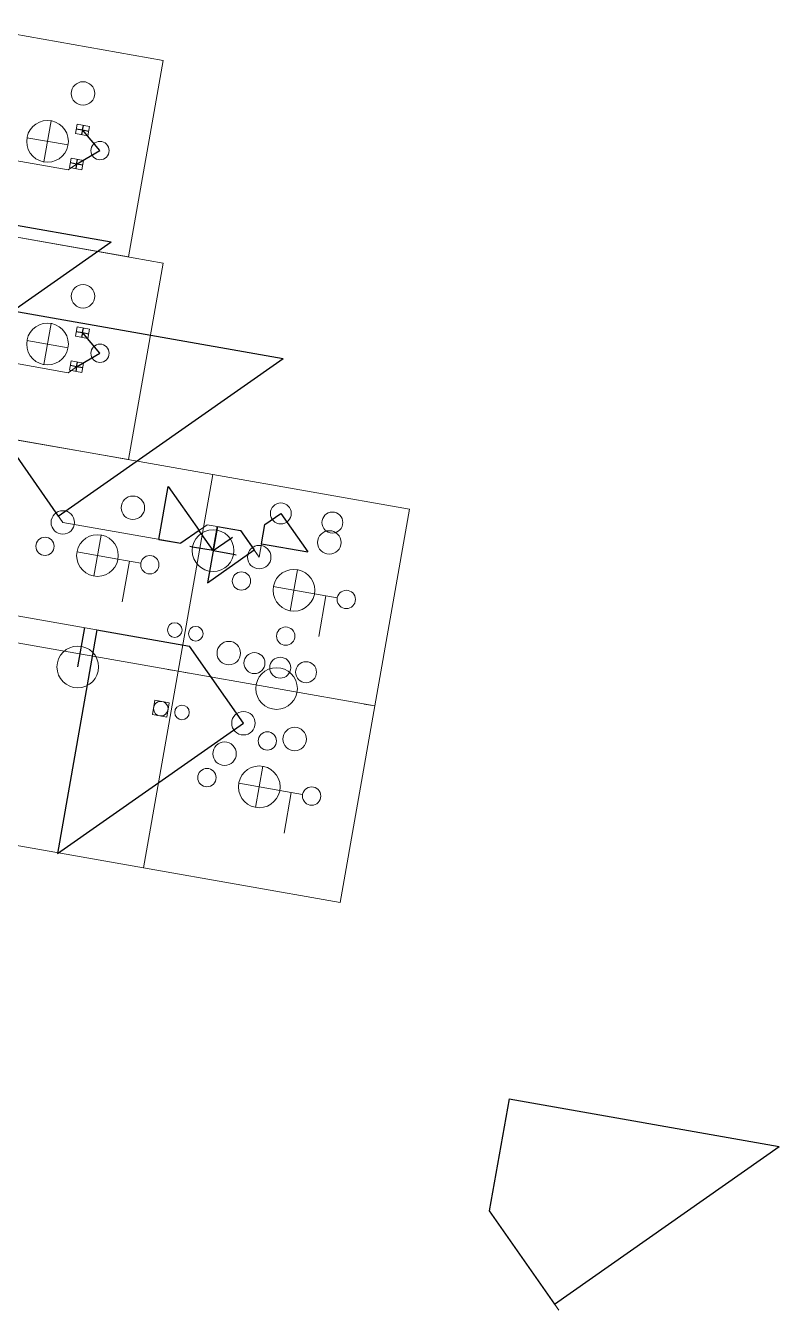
# Model space of a CAD drawing. Header units: millimetres. Extents: x -24 to 171, y -122 to 11.
# Drawn here: x 98.6 to 170.5, y -121.8 to 0.7 of the extents above; entities that cross this region are included whole.
import ezdxf

# ---------------------------------------------------------------- set-up
doc = ezdxf.new("R2010")
doc.units = ezdxf.units.MM
for name, color, linetype, lineweight, true_color in [('coponent footprints', 7, 'Continuous', 5, 0x000000), ('traces back 0.2mm', 94, 'Continuous', 20, 0x008000), ('traces front 0.2mm', 14, 'Continuous', 20, 0x800000)]:
    doc.layers.add(name, color=color, linetype=linetype, lineweight=lineweight, true_color=true_color)
doc.layers.add('helplines', color=4, linetype='Continuous', true_color=0x00ffff)
doc.layers.add('helplines curves', color=3, linetype='Continuous', true_color=0x00ff00)

msp = doc.modelspace()

# ---------------------------------------------------------------- linework, layer by layer
at = {"layer": 'coponent footprints'}
for p, q in [((92.93, 0.74), (111.69, -2.57)), ((108.38, -21.33), (111.69, -2.57)), ((101, -8.33), (100.31, -12.26)), ((103.32, -9.55), (103.48, -8.66)), ((104.51, -9.76), (103.32, -9.55)), ((104.66, -8.87), (103.48, -8.66)), ((104.51, -9.76), (104.66, -8.87)), ((98.69, -9.95), (102.62, -10.64)), ((102.75, -12.8), (102.91, -11.91)), ((102.91, -11.91), (104.09, -12.12)), ((103.93, -13.01), (104.09, -12.12)), ((102.75, -12.8), (103.93, -13.01)), ((89.62, -18.02), (108.38, -21.33)), ((92.93, -18.6), (111.69, -21.91)), ((108.38, -40.67), (111.69, -21.91)), ((101, -27.68), (100.31, -31.6)), ((103.32, -28.89), (103.48, -28)), ((104.66, -28.21), (103.48, -28)), ((98.69, -29.29), (102.62, -29.99)), ((104.51, -29.1), (103.32, -28.89)), ((104.51, -29.1), (104.66, -28.21)), ((102.75, -32.14), (102.91, -31.25)), ((102.91, -31.25), (104.09, -31.46)), ((103.93, -32.35), (104.09, -31.46)), ((102.75, -32.14), (103.93, -32.35)), ((89.62, -37.37), (108.38, -40.67)), ((97.69, -38.79), (116.45, -42.1)), ((113.14, -60.86), (116.45, -42.1)), ((116.45, -42.1), (135.21, -45.4)), ((128.59, -82.93), (135.21, -45.4)), ((105.76, -47.86), (105.07, -51.79)), ((103.45, -49.48), (107.38, -50.17)), ((109.56, -50.55), (107.38, -50.17)), ((108.47, -50.36), (107.79, -54.23)), ((124.52, -51.17), (123.83, -55.09)), ((122.21, -52.78), (126.14, -53.48)), ((128.32, -53.86), (126.14, -53.48)), ((127.23, -53.67), (126.55, -57.54)), ((94.38, -57.55), (113.14, -60.86)), ((109.83, -79.62), (113.14, -60.86)), ((112.13, -60.68), (113.14, -60.86)), ((112.13, -60.68), (113.14, -60.86)), ((113.14, -60.86), (131.9, -64.16)), ((113.14, -60.86), (114.15, -61.03)), ((113.14, -60.86), (114.15, -61.03)), ((110.66, -65), (110.91, -63.62)), ((112.28, -63.86), (110.91, -63.62)), ((112.04, -65.24), (112.28, -63.86)), ((130.89, -63.99), (131.9, -64.16)), ((112.04, -65.24), (110.66, -65)), ((121.21, -69.93), (120.52, -73.85)), ((67.62, -72.17), (109.83, -79.62)), ((118.91, -71.55), (122.83, -72.24)), ((125.01, -72.62), (122.83, -72.24)), ((123.92, -72.43), (123.24, -76.3)), ((109.83, -79.62), (128.59, -82.93))]:
    msp.add_line(p, q, dxfattribs=at)
for centre, radius in [((104.04, -5.73), 1.12), ((100.65, -10.3), 1.99), ((105.66, -11.18), 0.875), ((104.04, -25.08), 1.12), ((100.65, -29.64), 1.99), ((105.66, -30.52), 0.875), ((108.8, -45.26), 1.12), ((122.93, -45.8), 1), ((102.11, -46.66), 1.12), ((127.85, -46.67), 1), ((116.46, -49.35), 1.99), ((127.56, -48.57), 1.12), ((100.41, -48.94), 0.875), ((105.42, -49.82), 1.99), ((120.87, -49.97), 1.12), ((110.42, -50.7), 0.875), ((119.17, -52.25), 0.875), ((124.18, -53.13), 1.99), ((129.18, -54.01), 0.875), ((112.8, -56.93), 0.698), ((114.81, -57.28), 0.698), ((123.4, -57.51), 0.875), ((103.54, -60.45), 1.99), ((117.96, -59.13), 1.12), ((120.41, -60.08), 1), ((122.87, -60.52), 1), ((125.34, -60.95), 1), ((122.52, -62.51), 1.99), ((111.47, -64.43), 0.698), ((113.49, -64.79), 0.698), ((119.36, -65.82), 1.12), ((121.64, -67.51), 0.875), ((124.25, -67.33), 1.12), ((117.56, -68.73), 1.12), ((115.87, -71.01), 0.875), ((120.87, -71.89), 1.99), ((125.87, -72.77), 0.875)]:
    msp.add_circle(centre, radius, dxfattribs=at)
at = {"layer": 'helplines'}
for p, q in [((103.4, -9.1), (103.99, -9.21)), ((103.99, -9.21), (103.91, -9.65)), ((103.99, -9.21), (104.07, -8.77)), ((103.99, -9.21), (104.58, -9.31)), ((105.66, -11.18), (103.99, -9.21)), ((103.42, -12.46), (105.66, -11.18)), ((103.42, -12.46), (103.5, -12.02)), ((103.42, -12.46), (102.83, -12.35)), ((103.42, -12.46), (103.34, -12.9)), ((104.01, -12.56), (103.42, -12.46)), ((103.99, -28.55), (104.07, -28.11)), ((103.4, -28.45), (103.99, -28.55)), ((103.99, -28.55), (103.91, -29)), ((103.99, -28.55), (104.58, -28.66)), ((105.66, -30.52), (103.99, -28.55)), ((103.42, -31.8), (105.66, -30.52)), ((103.42, -31.8), (102.83, -31.7)), ((103.42, -31.8), (103.34, -32.25)), ((103.42, -31.8), (103.5, -31.36)), ((104.01, -31.91), (103.42, -31.8)), ((115.12, -47.43), (115.17, -47.51)), ((115.32, -47.72), (115.17, -47.51)), ((116.46, -49.35), (115.32, -47.72)), ((116.46, -49.35), (116.81, -47.39)), ((116.81, -47.39), (116.85, -47.14)), ((116.85, -47.14), (116.87, -47.04)), ((114.5, -49.01), (114.25, -48.96)), ((116.46, -49.35), (114.5, -49.01)), ((116.46, -49.35), (118.09, -48.21)), ((118.09, -48.21), (118.3, -48.07)), ((116.46, -49.35), (118.42, -49.7)), ((118.42, -49.7), (118.67, -49.74))]:
    msp.add_line(p, q, dxfattribs=at)
at = {"layer": 'helplines curves'}
for p, q in [((95.44, -17.91), (106.74, -19.9)), ((97.34, -26.48), (106.74, -19.9)), ((97.34, -26.48), (123.15, -31.03)), ((101.68, -46.06), (123.15, -31.03)), ((95.46, -37.17), (101.68, -46.06)), ((111.29, -48.28), (112.18, -43.24)), ((112.18, -43.24), (115.12, -47.43)), ((121.41, -46.87), (122.93, -45.8)), ((122.93, -45.8), (125.5, -49.47)), ((115.12, -47.43), (113.38, -48.65)), ((116.87, -47.04), (115.92, -52.42)), ((116.87, -47.04), (119.09, -47.44)), ((119.09, -47.44), (120.39, -49.29)), ((121.09, -48.69), (121.41, -46.87)), ((111.29, -48.28), (113.38, -48.65)), ((121.09, -48.69), (125.5, -49.47)), ((115.92, -52.42), (120.39, -49.29)), ((105.36, -56.91), (101.6, -78.26)), ((103.54, -60.45), (104.2, -56.7)), ((105.36, -56.91), (114.21, -58.47)), ((119.36, -65.82), (114.21, -58.47)), ((101.6, -78.26), (119.36, -65.82)), ((144.73, -101.66), (142.84, -112.35)), ((144.73, -101.66), (170.53, -106.21)), ((149.07, -121.24), (170.53, -106.21)), ((142.84, -112.35), (149.07, -121.24))]:
    msp.add_line(p, q, dxfattribs=at)
at = {"layer": 'traces back 0.2mm'}
for p, q in [((102.62, -13.02), (85.22, -9.95)), ((102.62, -13.02), (103.42, -12.46)), ((85.22, -29.3), (102.62, -32.37)), ((102.62, -32.37), (103.42, -31.8))]:
    msp.add_line(p, q, dxfattribs=at)
at = {"layer": 'traces front 0.2mm'}
for p, q in [((95.46, -37.17), (102.11, -46.66)), ((121.41, -46.87), (122.93, -45.8)), ((102.11, -46.66), (113.38, -48.65)), ((113.38, -48.65), (115.91, -46.88)), ((115.91, -46.88), (119.09, -47.44)), ((119.09, -47.44), (120.87, -49.97)), ((120.87, -49.97), (121.41, -46.87)), ((114.21, -58.47), (87.63, -53.78)), ((114.21, -58.47), (119.36, -65.82)), ((142.84, -112.35), (144.73, -101.66)), ((142.84, -112.35), (149.49, -121.84))]:
    msp.add_line(p, q, dxfattribs=at)

doc.saveas('drawing.dxf')
